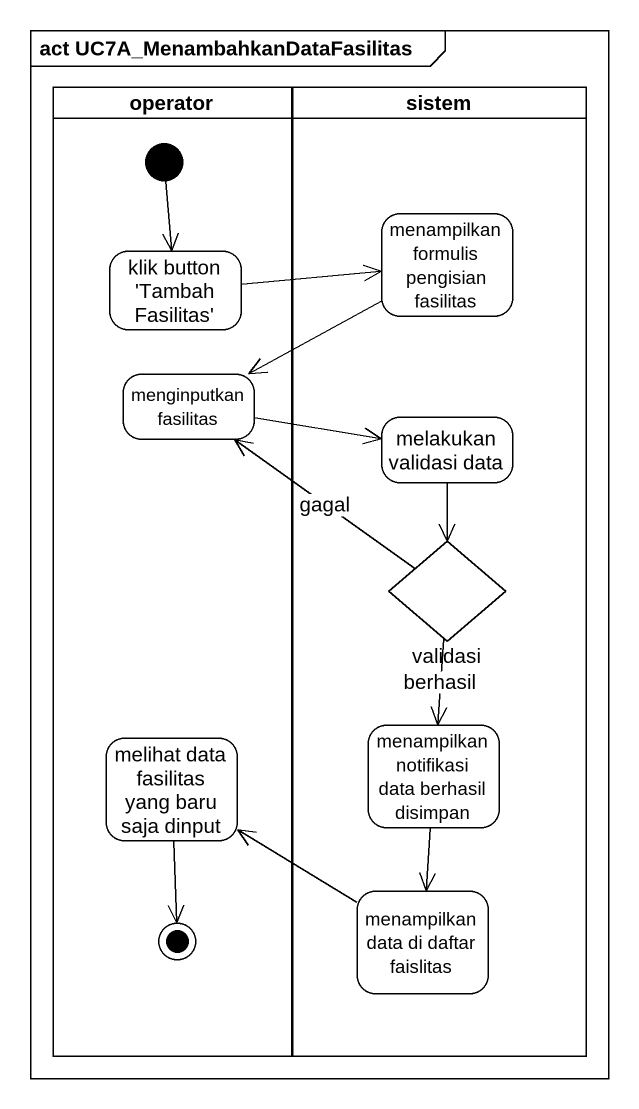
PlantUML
@startuml
mainframe act UC7A_MenambahkanDataFasilitas
hide empty description
state operator <<partition>> {
  state "klik button 'Tambah Fasilitas'" as klik_button_Tambah_Fasilitas
  state "menginputkan fasilitas" as menginputkan_fasilitas
  state "melihat data fasilitas yang baru saja dinput" as melihat_data_fasilitas_yang
  [*] --> klik_button_Tambah_Fasilitas
  melihat_data_fasilitas_yang --> [*]
}
state sistem <<partition>> {
  state "menampilkan formulis pengisian fasilitas" as menampilkan_formulis
  state "melakukan validasi data" as melakukan_validasi_data
  state validasi <<choice>>
  state "menampilkan notifikasi data berhasil disimpan" as menampilkan_notifikasi_data
  state "menampilkan data di daftar faislitas" as menampilkan_data_di_daftar
}
klik_button_Tambah_Fasilitas -right-> menampilkan_formulis
menampilkan_formulis -left-> menginputkan_fasilitas
menginputkan_fasilitas -right-> melakukan_validasi_data
melakukan_validasi_data --> validasi
validasi -up-> menginputkan_fasilitas : gagal
validasi --> menampilkan_notifikasi_data : berhasil
menampilkan_notifikasi_data --> menampilkan_data_di_daftar
menampilkan_data_di_daftar -up-> melihat_data_fasilitas_yang
@enduml
